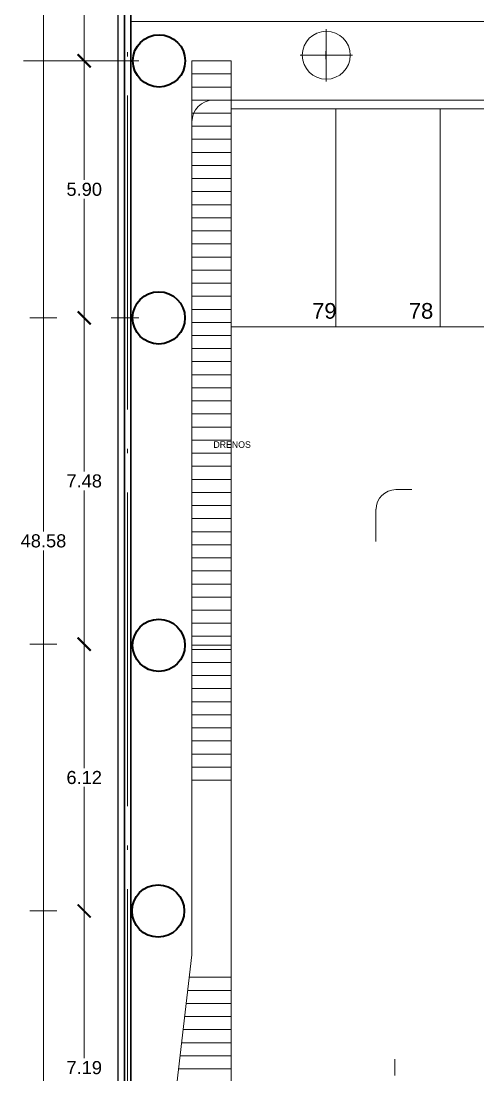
# Model space of a CAD drawing. Header units: inches. Extents: x 13 to 261, y -112 to -47.
# Drawn here: x 157.17 to 167.66, y -88.59 to -64.41 of the extents above; entities that cross this region are included whole.
import ezdxf

# ---------------------------------------------------------------- set-up
doc = ezdxf.new("R2010")
doc.units = ezdxf.units.IN
doc.header["$MEASUREMENT"] = 0
doc.linetypes.add('ACAD_ISO04W100', pattern=[30, 24, -3, 0, -3])
for name, color, linetype, lineweight in [('BANQUETA', 2, 'Continuous', 18), ('CAJONES', 3, 'Continuous', 20), ('COLUMNAS', 20, 'Continuous', 40), ('COTAS', 192, 'Continuous', 13), ('EJES', 1, 'ACAD_ISO04W100', 13), ('MUEBLES', 44, 'Continuous', 20), ('MUROS', 5, 'Continuous', 35), ('SIMBOLOGIA', 10, 'Continuous', 18), ('TERRENO', 8, 'Continuous', 25), ('TEXTOS', 124, 'Continuous', 30)]:
    doc.layers.add(name, color=color, linetype=linetype, lineweight=lineweight)
doc.styles.add('COTAS', font='ARIALUNI.TTF', dxfattribs={"height": 0.3})
doc.styles.add('TEXTOS', font='ARIALUNI.TTF', dxfattribs={"height": 0.36})

# ---------------------------------------------------------------- blocks, each defined once
blk = doc.blocks.new('_ArchTick')
at = {"color": 0, "linetype": 'ByBlock', "const_width": 0.15}
blk.add_lwpolyline([(-0.5, -0.5), (0.5, 0.5)], dxfattribs=at)

msp = doc.modelspace()

# ---------------------------------------------------------------- linework, layer by layer
msp.add_line((164.174, -65.288), (164.174, -65.108))
msp.add_line((164.174, -65.288), (164.174, -65.108))
msp.add_line((164.174, -65.288), (164.174, -65.108))
msp.add_line((164.174, -65.288), (164.174, -65.108))
at = {"layer": 'BANQUETA'}
for p, q in [((159.69, -64.427), (220.191, -64.427)), ((159.69, -64.427), (159.69, -65.327)), ((161.59, -66.227), (188.49, -66.227)), ((161.09, -66.727), (161.09, -85.776)), ((161.087, -85.834), (160.394, -91.798))]:
    msp.add_line(p, q, dxfattribs=at)
msp.add_arc((161.59, -66.727), 0.5, 90, 180, dxfattribs=at)
at = {"layer": 'CAJONES'}
for p, q in [((161.99, -66.427), (188.49, -66.427)), ((161.99, -66.427), (161.99, -71.427)), ((164.39, -66.427), (164.39, -71.427)), ((166.79, -66.427), (166.79, -71.427)), ((161.99, -71.427), (188.39, -71.427))]:
    msp.add_line(p, q, dxfattribs=at)
at = {"layer": 'COLUMNAS'}
for centre in [(160.335, -65.327), (160.33, -71.223), (160.33, -78.733), (160.315, -84.827)]:
    msp.add_circle(centre, 0.6, dxfattribs=at)
at = {"layer": 'COTAS', "color": 1}
for p, q in [((157.683, -52.052), (157.683, -76.124)), ((158.618, -65.327), (158.618, -59.303)), ((157.993, -65.327), (157.368, -65.327)), ((157.846, -65.327), (159.868, -65.327)), ((158.618, -65.327), (158.618, -68.059)), ((158.618, -71.223), (158.618, -68.491)), ((157.993, -71.223), (157.368, -71.223)), ((158.618, -71.223), (158.618, -74.749)), ((158.618, -78.707), (158.618, -75.181)), ((157.683, -100.627), (157.683, -76.555)), ((157.993, -78.707), (157.368, -78.707)), ((157.993, -78.707), (157.368, -78.707)), ((158.618, -78.707), (158.618, -81.551)), ((158.618, -84.827), (158.618, -81.983)), ((157.993, -84.827), (157.368, -84.827)), ((157.993, -84.827), (157.368, -84.827)), ((158.618, -84.827), (158.618, -88.206))]:
    msp.add_line(p, q, dxfattribs=at)
at = {"layer": 'COTAS', "color": 3}
msp.add_line((159.238, -71.223), (159.868, -71.223), dxfattribs=at)
at = {"layer": 'COTAS'}
msp.add_arc((160.59, -85.776), 0.5, 353.369, 0, dxfattribs=at)
msp.add_arc((160.59, -85.776), 0.5, 353.369, 0, dxfattribs=at)
msp.add_arc((160.59, -85.776), 0.5, 353.369, 0, dxfattribs=at)
at = {"layer": 'EJES', "color": 1, "ltscale": 0.3}
for p, q in [((159.615, -47.925), (159.615, -91.827)), ((157.221, -65.327), (159.39, -65.327))]:
    msp.add_line(p, q, dxfattribs=at)
at = {"layer": 'EJES'}
for p, q in [((161.09, -78.727), (161.09, -65.327)), ((161.09, -65.327), (161.99, -65.327)), ((161.99, -65.327), (161.99, -78.727)), ((161.99, -78.727), (161.09, -78.727)), ((161.99, -78.727), (161.99, -91.648))]:
    msp.add_line(p, q, dxfattribs=at)
at = {"layer": 'EJES', "ltscale": 0.3}
for p, q in [((161.09, -65.627), (161.99, -65.627)), ((161.09, -65.927), (161.99, -65.927)), ((161.09, -66.227), (161.99, -66.227)), ((161.09, -66.527), (161.99, -66.527)), ((161.09, -66.827), (161.99, -66.827)), ((161.09, -67.127), (161.99, -67.127)), ((161.09, -67.427), (161.99, -67.427)), ((161.09, -67.727), (161.99, -67.727)), ((161.09, -68.027), (161.99, -68.027)), ((161.09, -68.327), (161.99, -68.327)), ((161.09, -68.627), (161.99, -68.627)), ((161.09, -68.927), (161.99, -68.927)), ((161.09, -69.227), (161.99, -69.227)), ((161.09, -69.527), (161.99, -69.527)), ((161.09, -69.827), (161.99, -69.827)), ((161.09, -70.127), (161.99, -70.127)), ((161.09, -70.427), (161.99, -70.427)), ((161.09, -70.727), (161.99, -70.727)), ((161.09, -71.027), (161.99, -71.027)), ((161.09, -71.327), (161.99, -71.327)), ((161.09, -71.627), (161.99, -71.627)), ((161.09, -71.927), (161.99, -71.927)), ((161.09, -72.227), (161.99, -72.227)), ((161.09, -72.527), (161.99, -72.527)), ((161.09, -72.827), (161.99, -72.827)), ((161.09, -73.127), (161.99, -73.127)), ((161.09, -73.427), (161.99, -73.427)), ((161.09, -73.727), (161.99, -73.727)), ((161.09, -74.027), (161.99, -74.027)), ((161.09, -74.327), (161.99, -74.327)), ((161.09, -74.627), (161.99, -74.627)), ((161.09, -74.927), (161.99, -74.927)), ((161.09, -75.227), (161.99, -75.227)), ((161.09, -75.527), (161.99, -75.527)), ((161.09, -75.827), (161.99, -75.827)), ((161.09, -76.127), (161.99, -76.127)), ((161.09, -76.427), (161.99, -76.427)), ((161.09, -76.727), (161.99, -76.727)), ((161.09, -77.027), (161.99, -77.027)), ((161.09, -77.327), (161.99, -77.327)), ((161.09, -77.627), (161.99, -77.627)), ((161.09, -77.927), (161.99, -77.927)), ((161.09, -77.927), (161.99, -77.927)), ((161.09, -78.227), (161.99, -78.227)), ((161.09, -78.527), (161.99, -78.527)), ((161.09, -78.827), (161.99, -78.827)), ((161.09, -79.127), (161.99, -79.127)), ((161.09, -79.427), (161.99, -79.427)), ((161.09, -79.727), (161.99, -79.727)), ((161.09, -80.027), (161.99, -80.027)), ((161.09, -80.327), (161.99, -80.327)), ((161.09, -80.627), (161.99, -80.627)), ((161.09, -80.927), (161.99, -80.927)), ((161.09, -81.227), (161.99, -81.227)), ((161.09, -81.227), (161.99, -81.227)), ((161.09, -81.527), (161.99, -81.527)), ((161.09, -81.827), (161.99, -81.827)), ((161.027, -86.348), (161.99, -86.348)), ((160.992, -86.648), (161.99, -86.648)), ((160.957, -86.948), (161.99, -86.948)), ((160.923, -87.248), (161.99, -87.248)), ((160.888, -87.548), (161.99, -87.548)), ((160.853, -87.848), (161.99, -87.848)), ((160.818, -88.148), (161.99, -88.148)), ((160.783, -88.448), (161.99, -88.448))]:
    msp.add_line(p, q, dxfattribs=at)
at = {"layer": 'MUEBLES'}
for p, q in [((164.174, -65.798), (164.174, -64.598)), ((163.574, -65.198), (164.774, -65.198)), ((164.084, -65.198), (164.264, -65.198)), ((164.084, -65.198), (164.264, -65.198)), ((164.084, -65.198), (164.264, -65.198)), ((164.084, -65.198), (164.264, -65.198))]:
    msp.add_line(p, q, dxfattribs=at)
msp.add_circle((164.174, -65.198), 0.55, dxfattribs=at)
at = {"layer": 'MUROS'}
for p, q in [((159.54, -63.627), (159.54, -91.827)), ((159.69, -63.627), (159.69, -91.677))]:
    msp.add_line(p, q, dxfattribs=at)
at = {"layer": 'SIMBOLOGIA'}
for p, q in [((166.141, -75.162), (165.768, -75.162)), ((165.315, -75.614), (165.315, -75.755)), ((165.315, -75.755), (165.315, -76.355)), ((165.745, -88.228), (165.745, -88.601))]:
    msp.add_line(p, q, dxfattribs=at)
msp.add_arc((165.768, -75.615), 0.452, 90, 179.8944, dxfattribs=at)
at = {"layer": 'TERRENO'}
msp.add_line((159.39, -51.827), (159.39, -91.827), dxfattribs=at)

# ---------------------------------------------------------------- block references
at = {"layer": 'COTAS', "color": 1, "xscale": 0.3, "yscale": 0.3, "zscale": 0.3}
for p, rotation in [((158.618, -65.327), 90), ((158.618, -65.327), 270), ((158.618, -71.223), 270), ((158.618, -71.223), 90), ((158.618, -78.707), 90), ((158.618, -78.707), 270), ((158.618, -84.827), 270), ((158.618, -84.827), 90)]:
    msp.add_blockref('_ArchTick', p, dxfattribs=dict(at, rotation=rotation))

# ---------------------------------------------------------------- texts
at = {"layer": 'COTAS', "color": 1, "char_height": 0.3, "attachment_point": 5, "style": 'COTAS'}
for s, insert in [('5.90', (158.618, -68.275)), ('7.48', (158.618, -74.965)), ('48.58', (157.683, -76.339)), ('6.12', (158.618, -81.767)), ('7.19', (158.618, -88.422))]:
    msp.add_mtext(s, dxfattribs=dict(at, insert=insert))
at = {"layer": 'TEXTOS', "style": 'TEXTOS'}
for s, p in [('79', (163.85, -71.242)), ('78', (166.07, -71.242))]:
    msp.add_text(s, height=0.36, dxfattribs=at).set_placement(p)
at = {"layer": 'TEXTOS', "color": 0}
msp.add_text('DRENOS', height=0.15, dxfattribs=at).set_placement((161.584, -74.204))

doc.saveas('drawing.dxf')
